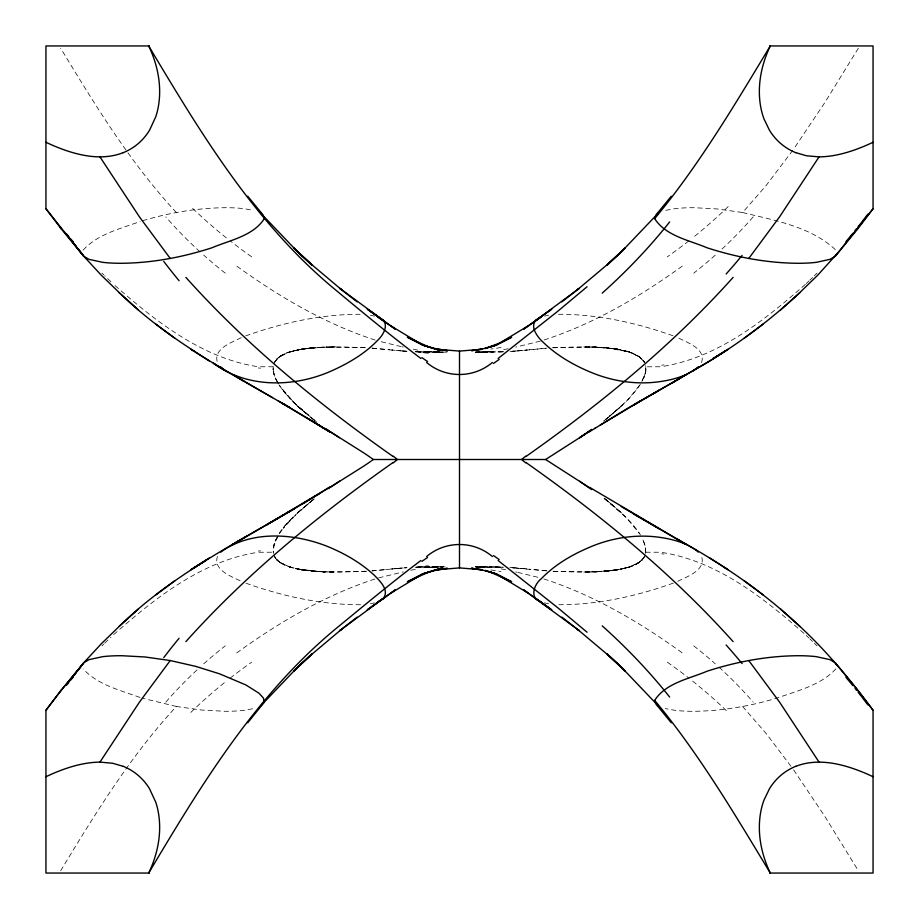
<?xml version="1.0" encoding="UTF-8"?>
<svg xmlns="http://www.w3.org/2000/svg" width="919" height="919" viewBox="0 0 919 919"><rect width="100%" height="100%" fill="white"/><g stroke="black" fill="none" stroke-linecap="round" stroke-linejoin="round"><path stroke-width="0.69" stroke-dasharray="4.59 3.45" d="M273.196 366.773L273.115 369.863L273.391 365.59M645.609 553.41L645.586 547.092L642.335 538.258M645.804 552.227L644.885 544.289L641.818 537.569M310.633 501.659C295.573 515.559 272.886 530.688 273.391 553.41M217.458 556.42C212.829 570.228 231.795 576.523 241.226 581.313M701.542 362.58C706.171 348.772 687.205 342.477 677.774 337.687M273.839 363.935C279.284 352.253 294.08 350.633 305.326 348.669M645.161 555.065C639.716 566.747 624.92 568.367 613.674 570.331M275.884 539.821L276.665 538.258M642.335 380.742L645.701 371.919L645.862 366.784M275.206 541.348L278.503 535.053L273.632 545.794L273.196 552.227M641.818 381.431L645.287 373.286L645.609 365.59M275.091 361.374L277.481 358.49L274.563 362.304C280.1 352.988 292.231 351.138 301.903 349.151L289.853 351.874L303.063 348.99L324.591 347.049L307.67 348.381M643.909 557.626L641.519 560.51L644.437 556.696C638.9 565.989 626.815 567.862 617.143 569.837L629.147 567.126L615.937 570.01L594.409 571.951L618.027 569.757L606.241 571.216M60.654 870.752C95.415 813.499 130.613 755.751 176.391 706.47L201.537 710.031L224.615 711.283A134.84 32.28 13.7 0 0 243.891 710.353L253.77 708.583M858.346 48.247L824.814 102.606L793.614 149.142M279.56 533.399L284.534 526.587L283.259 528.264L296.94 513.503L315.297 497.88M639.44 385.601L627.826 399.799L611.64 414.664M640.497 383.947C631.043 398.846 617.063 409.943 603.703 421.12L622.232 405.428L605.414 419.604M792.798 150.291L766.113 185.535L742.609 212.53L717.463 208.969L694.385 207.717A134.84 32.28 13.7 0 0 675.109 208.647L665.23 210.417M83.124 250.129C97.69 234.092 120.355 228.716 140.056 221.536M835.876 668.871C820.587 685.517 796.865 690.916 776.279 698.302C749.72 706.206 722.127 710.973 694.385 711.283A134.84 32.28 -13.7 0 1 675.109 710.353L665.23 708.583M289.428 521.062L284.293 526.644L293.816 516.283M101.94 645.896L103.744 644.116M814.36 275.78L817.06 273.104M104.64 643.22L110.946 637.166M809.857 280.134L812.557 277.527M806.25 283.546L808.95 280.984M113.657 634.604C154.702 598.499 201.135 561.371 256.711 552.503M805.343 284.396C764.298 320.501 717.865 357.629 662.289 366.497M279.399 356.882L276.975 358.984C283.063 352.873 293.138 350.966 301.857 349.163M313.218 499.626L296.55 513.652L315.826 497.604M609.182 416.675L610.836 415.331M682.335 266.073C639.854 296.711 593.869 323.844 543.83 340.064M236.665 652.927C279.146 622.289 325.131 595.156 375.17 578.936M281.869 355.285L279.319 356.94L284.189 354.068L279.353 356.894L290.278 351.77L287.636 352.655L294.735 350.564M241.226 337.687C231.795 342.477 212.829 348.772 217.458 362.58M677.774 581.313C687.205 576.523 706.171 570.228 701.542 556.42M245.637 335.906C282.409 322.787 321.409 314.16 360.57 314.275M673.363 583.094C636.591 596.213 597.591 604.84 558.43 604.725M624.265 568.436L631.364 566.345L628.722 567.23L639.647 562.106L634.811 564.932L639.727 562.049L628.952 567.161L617.143 569.837M540.315 341.11L517.753 346.635M378.685 577.89L401.247 572.365M142.721 220.698C169.28 212.794 196.873 208.027 224.615 207.717A134.84 32.28 -13.7 0 1 243.891 208.647L253.77 210.417M544.485 316.125L548.586 315.24M374.515 602.875L370.414 603.76M508.161 348.726L501.177 350.15M410.839 570.274L417.823 568.85M515.685 347.072L516.731 346.854M402.269 572.146L403.315 571.928M273.138 366.784L258.997 366.761M645.839 552.216L660.003 552.239M611.124 570.653L604.943 571.25L617.982 569.769L594.283 571.951M616.913 569.86L601.279 571.515A264.982 264.982 0 0 1 594.455 571.848L591.618 571.94M307.635 348.381L313.586 347.784L301.018 349.231L312.759 347.784M324.717 347.049L300.972 349.243L317.721 347.485A264.982 264.982 0 0 1 324.545 347.152L327.382 347.06M307.383 348.393L312.299 347.83M611.33 570.619L606.437 571.124M385.658 569.608L387.68 569.401M529.275 349.817L546.931 348.129M372.069 570.871L393.883 568.769M525.117 350.231L546.897 348.152M660.003 366.761L646.046 366.807L645.701 371.919L643.909 377.652L645.586 371.908L645.804 366.773M258.997 552.239L273.161 552.216M383.66 569.814L372.103 570.848M394.148 568.746L397.295 568.447M522.003 350.518L514.261 351.173A303.373 303.373 0 0 1 511.998 351.334M396.997 568.482L404.865 567.827M490.7 351.586L477.317 352.126M515.72 351.058L527.207 350.024L509.712 351.472M403.28 567.942L391.793 568.976L406.726 567.712M428.3 567.414L437.823 566.943M515.743 351.058L512.503 351.288M406.497 567.712L404.774 567.827A303.373 303.373 0 0 1 407.002 567.666M552.491 347.738L592.881 347.095L586.942 346.957M366.509 571.262L330.289 572.009M553.066 347.727L578.04 346.922L599.073 347.359M365.934 571.273L340.96 572.077L319.927 571.641M319.927 347.359L342.546 346.934L366.509 347.738M583.852 572.077L599.073 571.641M592.755 571.917L599.268 571.629L578.04 572.077L552.491 571.262M502.831 351.77L494.801 352.011M416.169 567.23L439.604 566.839M503.796 351.747L479.396 352.161M415.204 567.253L416.858 567.184M416.686 567.195L421.281 567.057M502.578 351.805L485.301 352.126M416.422 567.195L446.967 566.839M586.919 572.043L595.857 571.802M558.43 314.275C597.591 314.16 636.591 322.787 673.363 335.906M360.57 604.725C321.409 604.84 282.409 596.213 245.637 583.094M335.148 346.922L326.119 347.095L332.058 346.957M421.097 567.057L429.931 566.908L427.002 566.943M422.568 567.023L423.889 567M488.265 351.954L475.939 352.161M430.735 567.046L443.084 566.839M328.83 347.014L365.934 347.727M493.756 352.023L489.069 352.092L491.998 352.057M425.244 566.977L429.931 566.908M434.101 566.977L441.683 566.874M590.17 571.986L553.066 571.273M332.138 346.957L335.251 346.922M475.215 352.149L484.75 352.023L475.571 352.126M488.207 352.092L475.835 352.172L486.002 352.126M439.707 566.908L443.165 566.828L436.215 566.851M432.998 566.874L443.165 566.828M440.224 566.851L443.061 566.839M423.889 352L443.165 352.172L427.002 352.057M475.939 566.839L488.265 567.046M436.215 352.149L439.604 352.161M479.396 566.839L482.785 566.851L475.835 566.828L491.998 566.943M432.998 352.126L440.419 352.149M478.581 566.851L486.002 566.874M583.749 346.922L586.862 346.957M446.967 352.161L434.101 352.023L443.785 352.149M475.571 566.874L496.432 567.023M326.245 571.917L319.732 571.629L335.251 572.077M475.215 566.851L484.75 566.977M585.748 346.945L590.17 347.014M416.422 351.805L429.931 352.092L421.097 351.943M427.978 352.057L429.931 352.092M491.022 566.943L489.069 566.908L502.578 567.195M430.735 351.954L440.224 352.149M439.707 352.092L428.3 351.586M424.199 352.011L415.204 351.747M479.293 566.908L490.7 567.414M497.903 567.057L489.069 566.908L503.796 567.253M332.081 572.043L323.143 571.802M421.281 351.943L416.169 351.77M497.719 567.057L502.831 567.23M591.618 347.06L594.455 347.152A264.982 264.982 0 0 1 601.279 347.485L617.982 349.231L594.409 347.049L611.617 348.393M327.382 571.94L324.545 571.848A264.982 264.982 0 0 1 317.721 571.515L301.018 569.769L319.64 571.641M415.491 351.759L416.858 351.816M502.142 567.184L503.509 567.241M594.283 347.049L606.701 347.83L618.027 349.243L604.943 347.75L622.301 350.128L632.927 353.264L639.681 356.94L631.364 352.655L617.097 349.151L629.147 351.874L606.437 347.876M324.717 571.951L312.299 571.17L300.972 569.757L324.717 571.951L296.699 568.872L286.073 565.736L279.319 562.06L284.04 564.863L294.735 568.436L301.857 569.837L289.853 567.126L303.063 570.01L314.057 571.25L302.087 569.86M406.497 351.288L403.257 351.058M512.503 567.712L520.866 568.367M406.726 351.288L398.134 350.633M509.712 567.528L546.931 570.871M514.135 567.827L527.207 568.976L525.117 568.769M372.103 348.152L393.883 350.231M546.897 570.848L529.275 569.183M403.28 351.058L391.793 350.024L404.739 351.173A303.373 303.373 0 0 0 407.002 351.334M372.069 348.129L389.725 349.817M521.705 568.447L524.852 568.746M606.241 347.784L616.913 349.14M303.063 570.01L312.563 571.124M256.711 366.497C201.135 357.629 154.702 320.501 113.657 284.396M662.289 552.503C717.865 561.371 764.298 598.499 805.343 634.604M417.823 350.15L410.839 348.726M501.177 568.85L508.161 570.274M370.414 315.24L374.515 316.125M548.586 603.76L544.485 602.875M742.609 212.53C774.706 220.434 811.144 226.683 835.876 250.129M176.391 706.47L142.721 698.302M401.247 346.635L378.685 341.11M402.269 346.854L403.315 347.072M515.685 571.928L516.731 572.146M517.753 572.365L540.315 577.89M617.143 349.163L628.918 351.805L639.727 356.951L628.722 351.77L631.364 352.655L624.265 350.564M301.857 569.837L290.082 567.195L279.273 562.049L290.278 567.23L287.636 566.345L294.735 568.436M375.17 340.064C325.131 323.844 279.146 296.711 236.665 266.073M543.83 578.936C593.869 595.156 639.854 622.289 682.335 652.927M140.056 697.464C120.355 690.284 97.69 684.908 83.124 668.871M637.131 355.285L642.025 358.984L644.437 362.304L639.601 356.882L644.437 362.304L643.162 360.317L645.161 363.935M314.953 420.718L294.023 402.786L279.56 385.601M604.288 498.5L625.988 517.328L639.44 533.399M316.871 422.246L296.94 405.497L284.465 392.402L294.023 402.786L315.297 421.12M604.736 498.753L622.45 513.652L603.703 497.88C617.063 509.057 631.043 520.154 640.497 535.053M613.237 505.668L608.367 501.659A290.45 290.45 0 0 0 604.059 498.27M314.264 420.247L296.55 405.348L305.763 413.332L296.94 405.497L283.259 390.736L284.58 392.424C279.514 385.566 273.667 378.146 273.104 369.254C273.713 375.446 276.596 381.167 279.985 386.302M639.509 356.813L643.909 361.374M806.25 635.454L808.95 638.016M110.946 281.834L104.64 275.78M809.857 638.866L812.557 641.473M814.36 643.22L817.06 645.896M101.94 273.104L103.744 274.884M276.619 559.614L281.869 563.715L277.481 560.51L274.563 556.696L275.838 558.683M742.609 706.47L766.113 733.465L792.798 768.709M176.391 212.53C130.613 163.249 95.415 105.501 60.654 48.247M275.091 557.626L277.481 560.51L273.839 555.065M793.614 769.858L824.814 816.394L858.346 870.752M278.503 383.947L275.206 377.652L276.665 380.742M728.204 206.568A531.619 348.542 -6.9 0 1 692.65 237.86M688.882 240.835A531.619 348.542 -6.9 0 1 667.355 256.803M225.247 273.15A531.619 371.644 1.9 0 1 203.742 255.172M200.032 251.84A531.619 371.644 1.9 0 1 165.834 216.895M664 364.912A113.807 34.876 -28.7 0 1 661.703 365.222M260.559 368.163A113.807 36.565 30 0 1 258.296 367.968M501.004 347.416A110.165 93.841 -38.7 0 1 490.815 349.025M753.166 216.895A531.619 371.644 -1.9 0 1 718.968 251.84M715.258 255.172A531.619 371.644 -1.9 0 1 693.753 273.15M428.369 353.241A110.165 98 45.6 0 1 417.72 351.908M251.645 256.803A531.619 348.542 6.9 0 1 230.118 240.835M226.35 237.86A531.619 348.542 6.9 0 1 190.796 206.568M608.367 417.341A290.45 290.45 0 0 1 605.805 419.363M667.355 662.197A531.619 348.542 6.9 0 1 688.882 678.165M692.65 681.14A531.619 348.542 6.9 0 1 728.204 712.432M165.834 702.105A531.619 371.644 -1.9 0 1 200.032 667.16M203.742 663.828A531.619 371.644 -1.9 0 1 225.247 645.85M661.703 553.778A113.807 34.876 28.7 0 1 664 554.088M258.296 551.032A113.807 36.565 -30 0 1 260.559 550.837M490.815 569.975A110.165 93.841 38.7 0 1 501.004 571.584M693.753 645.85A531.619 371.644 1.9 0 1 715.258 663.828M718.968 667.16A531.619 371.644 1.9 0 1 753.166 702.105M417.72 567.092A110.165 98 -45.6 0 1 428.369 565.759M190.796 712.432A531.619 348.542 -6.9 0 1 226.35 681.14M230.118 678.165A531.619 348.542 -6.9 0 1 251.645 662.197M511.998 567.666A303.373 303.373 0 0 1 514.261 567.827M273.713 545.714L273.414 547.092L274.115 544.289L273.713 545.714M642.025 560.004L637.131 563.715L642.071 559.958M595.857 347.198L592.755 347.083L599.268 347.371L595.857 347.198M279.491 562.187L276.975 560.004L279.491 562.187M274.115 374.711L273.414 371.908L274.115 374.711"/><path stroke-width="1.38" d="M769.64 45.95L873.05 45.95L873.05 208.751L857.714 228.946L835.222 256.275L829.995 259.353L816.267 262.34A134.84 32.28 13.7 0 1 796.991 263.271C766.446 262.926 736.108 257.194 707.102 247.797C689.227 240.204 665.655 235.988 654.684 218.619L656.155 214.713L671.272 196.218M671.272 722.782L656.155 704.287L654.684 700.381C665.655 683.012 689.227 678.796 707.102 671.203C736.108 661.806 766.446 656.074 796.991 655.729A134.84 32.28 -13.7 0 1 816.267 656.66L829.995 659.647L835.222 662.725L857.714 690.054L873.05 710.249L873.05 873.05L769.64 873.05M45.95 776.75A195.333 195.333 0 0 1 54.118 773.051C68.638 766.963 84.088 762.288 99.953 762.115L139.412 702.162L170.233 660.543L195.678 666.367L219.584 673.834L245.867 684.954L258.951 693.167L263.5 698.141L264.075 702.438L247.728 722.782M873.05 142.25A195.333 195.333 0 0 1 864.882 145.949C850.362 152.037 834.911 156.712 819.047 156.885L779.588 216.838L748.767 258.457M78.241 669.997L83.778 662.725L101.354 643.725L120.963 624.713C181.388 566.196 259.238 532.17 329.301 487.403M561.842 301.869L579.062 288.486L535.903 320.375L551.745 309.152L538.12 318.686C528.149 324.625 537.064 336.756 543.014 342.098C557.121 355.86 574.628 365.751 592.812 373.08C613.398 381.328 635.994 384.716 658.05 381.879C667.699 380.65 677.303 378.444 686.24 374.538C726.573 352.517 764.321 325.533 798.037 294.287L817.646 275.275L836.451 254.425M149.36 873.05L45.95 873.05L45.95 710.249L61.286 690.054L83.778 662.725L89.005 659.647L102.733 656.66A134.84 32.28 13.7 0 1 122.009 655.729L145.087 656.982L170.233 660.543M867.846 214.15L861.861 221.996M45.95 710.249L61.286 690.054M873.05 208.751L835.222 256.275M861.103 222.949L858.093 226.798M67.995 682.84L83.778 662.725M66.191 685.172L76.518 672.168M855.072 230.6L856.588 228.705M66.961 684.655L68.488 682.794M852.798 233.415L845.928 241.708M654.684 218.619C699.026 165.179 734.488 105.225 770.294 45.95C761.552 64.215 757.176 85.019 760.415 105.18A74.106 74.106 0 0 0 763.907 118.723L769.456 130.234A58.632 58.632 0 0 0 773.258 135.702A54.301 54.301 0 0 0 795.728 152.669M59.919 691.892L82.549 664.575M70.774 680.026L73.072 677.292M185.891 641.611C246.935 573.456 318.456 515.099 393.114 462.464M733.109 277.389C672.076 345.555 600.566 403.923 525.886 456.536M579.062 288.486L576.937 290.14L608.895 263.248L625.368 247.912L607.206 264.982L623.496 249.612L658.337 213.07M220.721 552.112C250.761 530.297 292.954 533.123 326.188 545.92C343.568 552.882 360.214 562.279 374.044 575.007C379.627 580.67 390.012 590.389 383.097 598.625L339.938 630.514L342.063 628.86L310.105 655.752L293.632 671.088L311.794 654.018L295.504 669.388L260.663 705.93M608.895 263.248L623.496 249.612M295.504 669.388L310.105 655.752M698.279 366.888L693.098 370.908M119.079 626.425L138.47 609.033M780.53 309.967L799.921 292.575M587.057 286.774L557.5 311.472L498.121 358.49M339.938 630.514L357.158 617.131M174.886 580.716L155.736 594.984M744.114 338.284L763.264 324.016M538.12 318.686L523.692 329.128L540.992 317.262M380.88 600.314L395.308 589.872L367.255 609.848L383.097 598.625L378.008 601.738M420.879 560.51C393.148 581.417 366.394 603.622 339.57 625.667C257.584 692.087 201.95 783.505 148.706 873.05C157.448 854.785 161.824 833.981 158.585 813.82A74.841 74.841 0 0 0 155.77 802.23L149.544 788.766A58.632 58.632 0 0 0 145.742 783.298A54.301 54.301 0 0 0 123.272 766.331M585.794 433.745L545.622 459.5L373.401 459.5L371.575 460.775M370.69 461.395L368.622 462.831A281.294 281.294 0 0 1 362.764 466.749L330.116 487.323M591.652 429.414L579.567 437.766M587.344 432.711L588.884 431.677M579.717 437.685L590.791 430.345M492.4 362.442C473.446 378.502 445.554 378.502 426.6 362.442M328.255 488.621L339.743 481.028M426.6 556.558C445.554 540.498 473.446 540.498 492.4 556.558M528.31 325.763L495.927 345.36L511.665 337.25L500.763 342.615L485.002 348.565L494.25 345.762M390.69 593.237L423.073 573.64L407.335 581.75L428.817 572.043L439.167 568.827L423.441 573.64L435.399 570.377L447.427 568.31L437.019 569.711L459.5 567.919L481.981 569.711L471.573 568.31L483.601 570.377L495.559 573.64L485.002 570.435L494.25 573.238M194.116 567.758L206.338 560.142L191.003 569.677L209.475 557.879M724.884 351.242L712.662 358.858L727.997 349.323L709.525 361.121L633.467 405.072L659.233 390.219L653.191 393.734M594.673 428.518L629.216 407.347L679.474 378.708M330.047 486.955L266.579 524.864L294.574 508.529L282.627 515.525M589.148 431.93L595.305 428.128M302.719 503.704L319.41 493.572M246.729 536.11L232.76 544.462L279.158 517.546M600.256 425.049L640.681 400.948M232.76 544.462L241.72 539.085M677.28 379.915L686.24 374.538L672.271 382.89M500.763 342.615L505.967 339.858M413.033 579.142L418.237 576.385M123.261 152.646C100.63 161.514 75.622 154.943 54.118 145.949A195.333 195.333 0 0 1 45.95 142.25M795.739 766.354C818.369 757.486 843.378 764.057 864.882 773.051A195.333 195.333 0 0 1 873.05 776.75M490.183 346.957L495.559 345.36L483.601 348.623L471.573 350.69L481.981 349.289L459.5 351.081L437.019 349.289L447.427 350.69L435.399 348.623L423.441 345.36L439.167 350.173L424.785 345.751M424.785 573.249L428.817 572.043M149.36 45.95L45.95 45.95L45.95 208.751L61.286 228.946L83.778 256.275L89.005 259.353L102.733 262.34A134.84 32.28 -13.7 0 0 122.009 263.271C152.554 262.926 182.892 257.194 211.898 247.797C229.773 240.204 253.345 235.988 264.316 218.619L262.845 214.713L247.728 196.218M474.583 350.254L477.593 349.817M441.407 569.183L444.417 568.746M819.047 156.885L806.377 155.748L795.739 152.646M99.953 762.115L112.623 763.252L123.261 766.354M441.407 349.817L447.427 350.69M471.573 568.31L477.593 569.183M357.158 301.869L339.938 288.486L390.69 325.763L423.073 345.36L407.335 337.25L428.817 346.957M490.183 572.043L511.665 581.75L495.927 573.64L528.31 593.237L579.062 630.514L561.842 617.131M228.015 372.172L213.38 363.2C247.705 388.944 295.826 387.496 333.459 370.024C349.668 362.591 365.36 353.218 377.755 340.237C383.28 335.125 390.001 323.787 380.88 318.686L367.255 309.152L383.097 320.375L369.691 310.737M378.008 317.262L395.308 329.128L390.69 325.763M540.992 601.738C529.068 598.464 534.054 584.323 541.245 578.763C555.524 563.944 573.87 553.606 592.812 545.92C614.501 537.201 638.464 533.973 661.611 537.615C670.927 539.085 680.198 541.463 688.699 545.622C727.882 567.873 765.09 593.881 798.037 624.713L799.921 626.425C827.226 651.663 850.822 680.531 873.05 710.249M413.033 339.858L418.237 342.615M500.763 576.385L505.967 579.142M633.467 513.928L686.24 544.462L589.699 487.403M232.76 374.538L272.552 397.651M278.319 400.948L329.301 431.597M659.233 528.781L621.187 506.541M677.28 539.085L695.028 549.39L698.279 552.112M67.995 236.16L83.778 256.275L101.354 275.275L120.963 294.287C170.049 341.65 230.726 373.505 289.278 407.301L282.041 403.096L315.183 422.82M307.141 418.03L330.599 432.389L314.367 422.292L324.384 428.541M237.975 377.675L243.799 381.224M724.884 567.758L727.997 569.677L709.525 557.879M194.116 351.242L191.003 349.323L209.475 361.121M579.567 481.234L591.652 489.586M328.221 430.356L339.433 437.766M588.884 487.323L545.622 459.5M330.116 431.677L362.764 452.24A281.294 281.294 0 0 1 368.622 456.169L373.378 459.5M549.309 608.263L535.903 598.625L551.745 609.848L523.692 589.872L528.31 593.237M420.879 358.49C391.862 336.526 363.717 313.39 335.768 290.082C255.608 224.133 201.227 134.002 148.706 45.95C157.448 64.215 161.824 85.019 158.585 105.18A74.841 74.841 0 0 1 155.77 116.77L149.544 130.234A58.632 58.632 0 0 1 145.742 135.702A54.301 54.301 0 0 1 123.272 152.669M498.121 560.51L557.5 607.528L587.057 632.226M325.717 428.599L327.911 430.207L327.107 429.61M763.264 594.984L744.114 580.716M155.736 324.016L174.886 338.284M260.663 213.07L295.504 249.612L311.794 264.982L293.632 247.912L310.105 263.248L342.063 290.14L339.938 288.486M525.886 462.464C600.578 515.065 672.088 573.433 733.109 641.611M393.114 456.536C318.433 403.923 246.912 345.567 185.891 277.389M658.337 705.93L623.496 669.388L607.206 654.018L625.368 671.088L608.895 655.752L576.937 628.86L579.062 630.514M223.972 369.61L220.721 366.888M780.53 609.033L799.921 626.425M119.079 292.575L138.47 309.967M295.504 249.612L310.105 263.248M608.895 655.752L623.496 669.388M845.928 677.292L852.798 685.585M70.774 238.974L73.072 241.708M45.95 208.751L83.778 256.275M654.684 700.381C699.026 753.821 734.488 813.774 770.294 873.05C761.552 854.785 757.176 833.981 760.415 813.82A74.106 74.106 0 0 1 763.907 800.277L769.456 788.766A58.632 58.632 0 0 1 773.258 783.298A54.301 54.301 0 0 1 795.728 766.331M66.961 234.345L68.488 236.206M855.072 688.4L856.588 690.295M66.191 233.828L76.518 246.832M78.241 249.003L82.549 254.425M858.093 692.202L861.103 696.051M748.767 660.543L779.588 702.162L819.047 762.115M170.233 258.457L139.412 216.838L99.953 156.885M861.861 697.004L867.846 704.85M59.919 227.108L61.286 228.946M835.222 662.725L836.451 664.575M459.5 351.15L459.5 567.85M742.092 255.425A940.148 678.67 3.9 0 1 726.136 274M179.067 280.709A940.148 690.066 -6.9 0 1 163.754 261.398M669.641 221.95A605.23 377.985 -15.7 0 1 602.232 293.127M499.166 359.432A185.27 148.729 -5.5 0 1 493.423 363.453M427.565 361.5A185.27 146.178 7 0 1 421.867 357.594M522.038 459.098A204.19 129.292 -82.6 0 1 525.783 456.146M525.783 462.854A204.19 129.292 82.6 0 1 522.038 459.902M393.217 456.146A204.19 129.292 82.6 0 1 396.962 459.098M396.962 459.902A204.19 129.292 -82.6 0 1 393.217 462.854M726.136 645A940.148 678.67 -3.9 0 1 742.092 663.575M163.754 657.602A940.148 690.066 6.9 0 1 179.067 638.291M602.232 625.873A605.23 377.985 15.7 0 1 669.641 697.05M493.423 555.547A185.27 148.729 5.5 0 1 499.166 559.568M421.867 561.406A185.27 146.178 -7 0 1 427.565 557.5"/></g></svg>
